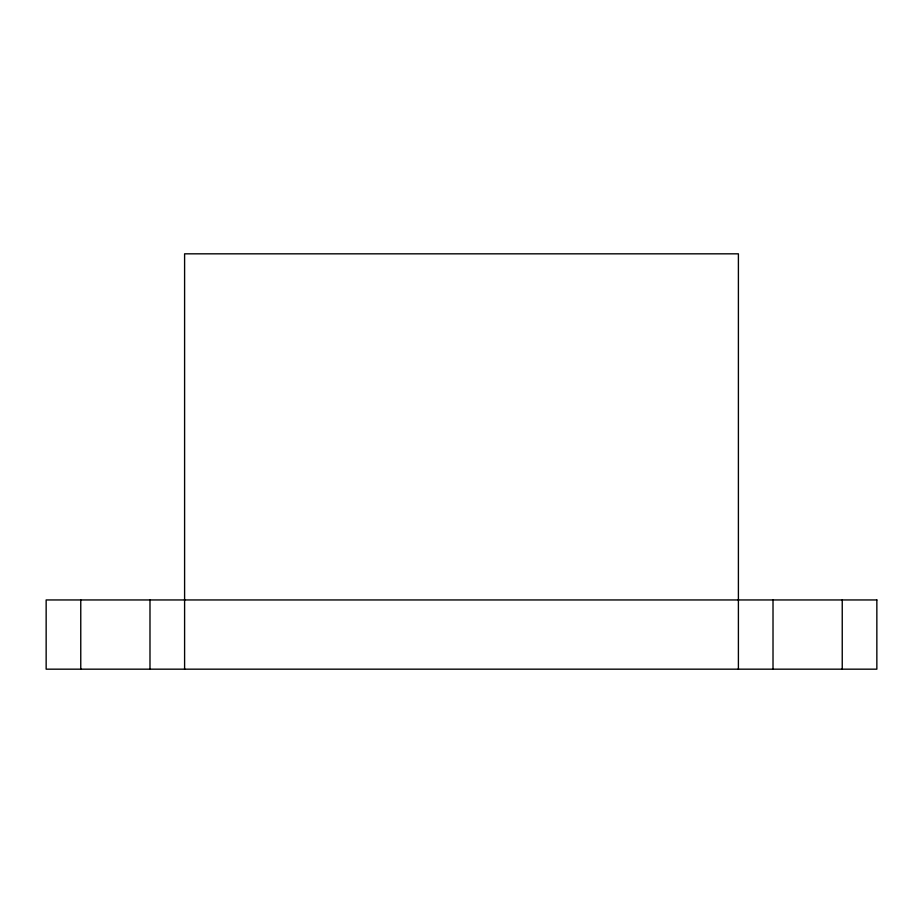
<?xml version="1.0" encoding="UTF-8"?>
<svg xmlns="http://www.w3.org/2000/svg" width="923" height="923" viewBox="0 0 923 923"><rect width="100%" height="100%" fill="white"/><g stroke="black" fill="none" stroke-linecap="round" stroke-linejoin="round"><path stroke-width="1.38" d="M842.238 599.95L842.238 669.175M773.013 599.95L773.013 669.175M738.4 669.175L738.4 253.825L184.6 253.825L184.6 669.175M149.988 599.95L149.988 669.175M80.763 599.95L80.763 669.175M876.85 599.95L46.15 599.95L46.15 669.175L876.85 669.175L876.85 599.95"/></g></svg>
